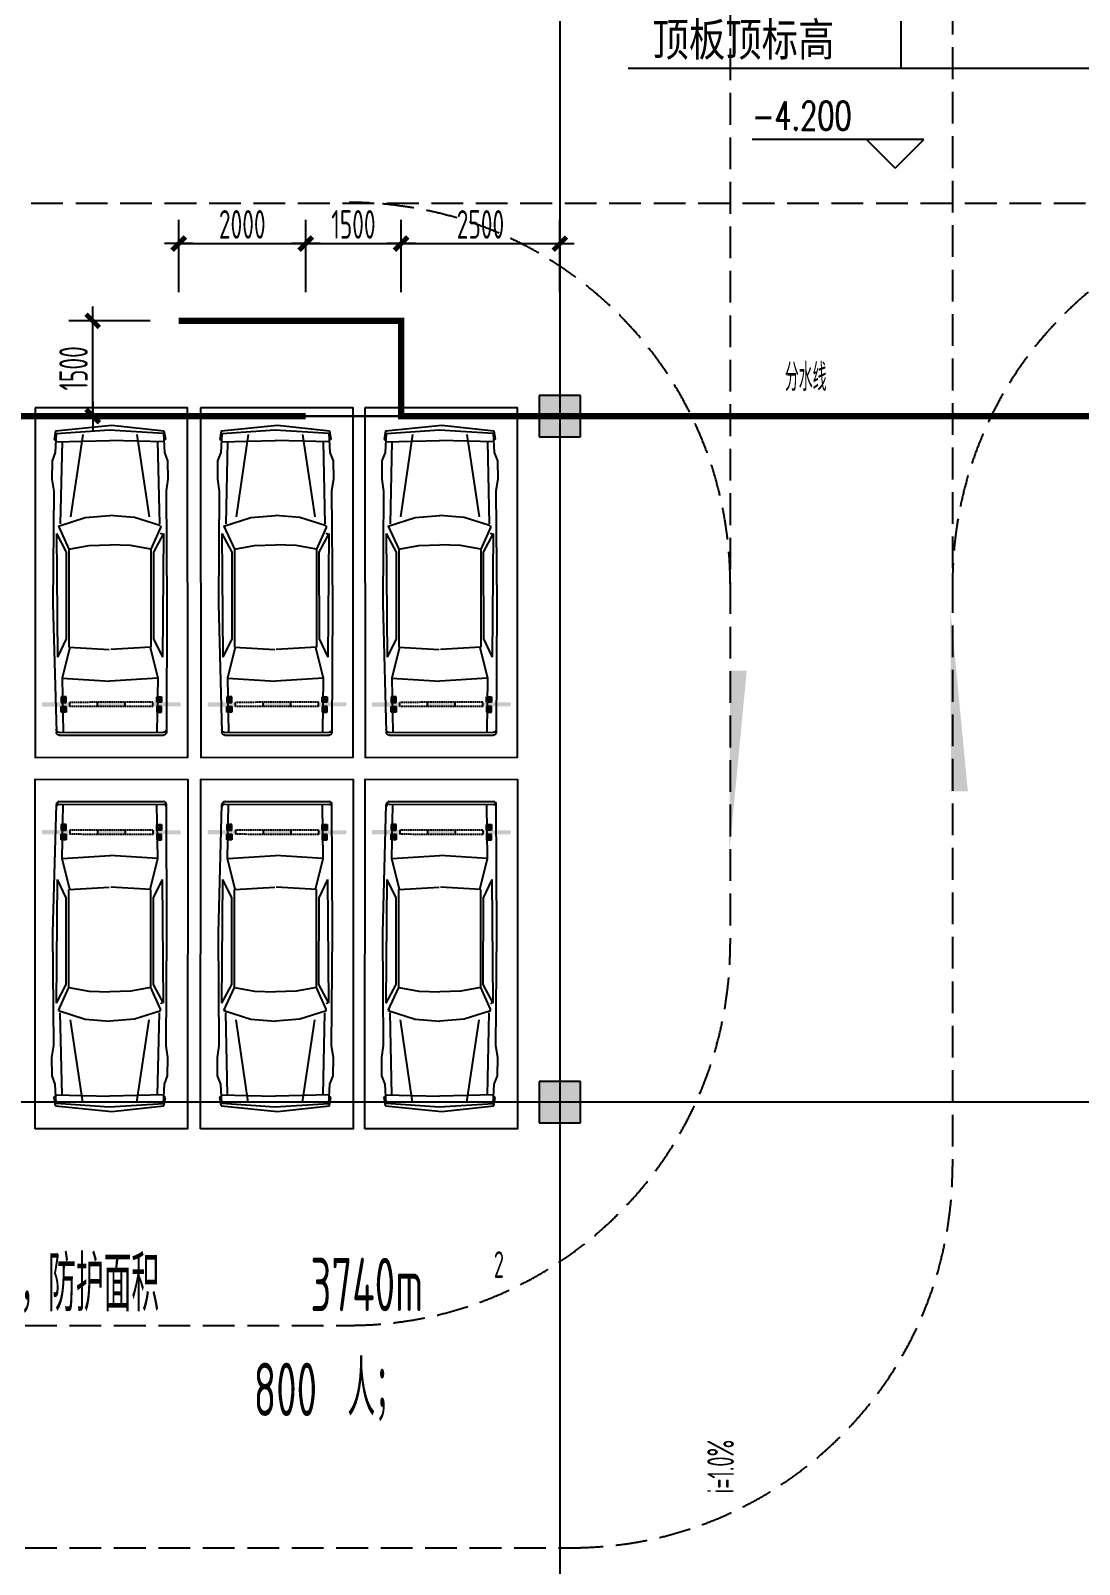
# Model space of a CAD drawing. Extents: x 1596194 to 1987057, y -212608 to 63160.
# Drawn here: x 1760699 to 1777208, y -22162 to 1975 of the extents above; entities that cross this region are included whole.
import ezdxf

# ---------------------------------------------------------------- set-up
doc = ezdxf.new("R2010")
doc.units = 0
doc.header["$LTSCALE"] = 100
doc.header["$MEASUREMENT"] = 0
doc.linetypes.add('DASH', pattern=[0.35, 0.25, -0.1])
doc.linetypes.add('DASH_200', pattern=[0.7, 0.5, -0.2])
doc.layers.get('0').update_dxf_attribs({"linetype": 'CONTINUOUS'})
doc.layers.get('DEFPOINTS').update_dxf_attribs({"linetype": 'CONTINUOUS'})
for name, color, linetype in [('_走道示意', 8, 'CONTINUOUS'), ('CAR', 8, 'CONTINUOUS'), ('COLUMN', 1, 'CONTINUOUS'), ('DCHJ', 1, 'CONTINUOUS'), ('DOTE', 251, 'CONTINUOUS'), ('PUB_DIM', 3, 'CONTINUOUS'), ('PUB_TEXT', 30, 'CONTINUOUS'), ('SOLID_HATCH', 40, 'CONTINUOUS'), ('WINDOW', 4, 'CONTINUOUS'), ('砖墙', 150, 'CONTINUOUS'), ('车位', 8, 'CONTINUOUS')]:
    doc.layers.add(name, color=color, linetype=linetype)
doc.styles.add('_TCH_DIM', font='SIMPLEX', dxfattribs={"bigfont": 'GBCBIG'})
doc.styles.add('DIM', font='', dxfattribs={"width": 0.75})
doc.styles.add('DIM_FONT', font='SYSZ.shx', dxfattribs={"width": 0.7, "bigfont": 'SYFS.shx'})
doc.styles.get("Standard").update_dxf_attribs({"font": 'SimSun.ttf', "width": 0.8})
doc.styles.get('DIM').set_extended_font_data('FangSong_GB2312')
doc.dimstyles.new('DIMN150', dxfattribs={"dimscale": 1.5, "dimtxt": 300, "dimasz": 1, "dimexe": 250, "dimexo": 300, "dimgap": 30, "dimtad": 1, "dimdec": 0, "dimzin": 0, "dimdsep": 46, "dimtxsty": 'DIM_FONT', "dimblk": 'ARCHTICK', "dimcen": 0.09, "dimclrt": 7, "dimazin": 2, "dimtfac": 1, "dimtdec": 0, "dimtix": 1, "dimtmove": 2, "dimatfit": 3, "dimldrblk": 'DOT', "dimfxl": 0, "dimtolj": 1, "dimtzin": 0, "dimarcsym": 0})

# ---------------------------------------------------------------- blocks, each defined once
blk = doc.blocks.new('_archtick')
blk.add_line((-150, 0), (150, 0))
at = {"const_width": 50}
blk.add_lwpolyline([(-70, -70), (70, 70)], dxfattribs=at)
blk = doc.blocks.new('*D282')
at = {"layer": 'DEFPOINTS', "color": 0}
for p in [(1761675, -2590), (1763030, -2590), (1763030, -4090)]:
    blk.add_point(p, dxfattribs=at)
at = {"layer": 'PUB_DIM', "color": 0, "lineweight": -2}
for p, q in [((1762580, -2590), (1761300, -2590)), ((1761675, -4090), (1761675, -2590)), ((1762580, -4090), (1761300, -4090))]:
    blk.add_line(p, q, dxfattribs=at)
at = {"layer": 'PUB_DIM', "color": 0, "lineweight": -2, "xscale": 1.5, "yscale": 1.5, "zscale": 1.5}
for p, rotation in [((1761675, -2590), 90), ((1761675, -4090), 270)]:
    blk.add_blockref('_archtick', p, dxfattribs=dict(at, rotation=rotation))
at = {"layer": 'PUB_DIM', "color": 7, "insert": (1761373, -3340), "char_height": 450, "attachment_point": 5, "rotation": 90, "style": 'DIM_FONT'}
blk.add_mtext('\\A1;1500', dxfattribs=at)
blk = doc.blocks.new('_Dot')
at = {"color": 0, "linetype": 'ByBlock', "lineweight": -2}
blk.add_line((-0.5, 0), (-1, 0), dxfattribs=at)
at = {"color": 0, "linetype": 'ByBlock', "const_width": 0.5}
blk.add_lwpolyline([(-0.25, 0, 1), (0.25, 0, 1)], format="xyb", close=True, dxfattribs=at)
blk = doc.blocks.new('*D283')
at = {"layer": 'DEFPOINTS', "color": 0}
for p in [(1765030, -1376), (1763030, -2590), (1765030, -2590)]:
    blk.add_point(p, dxfattribs=at)
at = {"layer": 'PUB_DIM', "color": 0, "lineweight": -2}
for p, q in [((1763030, -2140), (1763030, -1001)), ((1765030, -2140), (1765030, -1001)), ((1763030, -1376), (1765030, -1376))]:
    blk.add_line(p, q, dxfattribs=at)
at = {"layer": 'PUB_DIM', "color": 0, "lineweight": -2, "xscale": 1.5, "yscale": 1.5, "zscale": 1.5, "rotation": 180}
blk.add_blockref('_archtick', (1763030, -1376), dxfattribs=at)
at = {"layer": 'PUB_DIM', "color": 0, "lineweight": -2, "xscale": 1.5, "yscale": 1.5, "zscale": 1.5}
blk.add_blockref('_archtick', (1765030, -1376), dxfattribs=at)
at = {"layer": 'PUB_DIM', "color": 7, "insert": (1764030, -1074), "char_height": 450, "attachment_point": 5, "style": 'DIM_FONT'}
blk.add_mtext('\\A1;2000', dxfattribs=at)
blk = doc.blocks.new('*D284')
at = {"layer": 'DEFPOINTS', "color": 0}
for p in [(1766530, -1376), (1765030, -2590), (1766530, -2590)]:
    blk.add_point(p, dxfattribs=at)
at = {"layer": 'PUB_DIM', "color": 0, "lineweight": -2}
for p, q in [((1765030, -2140), (1765030, -1001)), ((1766530, -2140), (1766530, -1001)), ((1765030, -1376), (1766530, -1376))]:
    blk.add_line(p, q, dxfattribs=at)
at = {"layer": 'PUB_DIM', "color": 0, "lineweight": -2, "xscale": 1.5, "yscale": 1.5, "zscale": 1.5, "rotation": 180}
blk.add_blockref('_archtick', (1765030, -1376), dxfattribs=at)
at = {"layer": 'PUB_DIM', "color": 0, "lineweight": -2, "xscale": 1.5, "yscale": 1.5, "zscale": 1.5}
blk.add_blockref('_archtick', (1766530, -1376), dxfattribs=at)
at = {"layer": 'PUB_DIM', "color": 7, "insert": (1765780, -1074), "char_height": 450, "attachment_point": 5, "style": 'DIM_FONT'}
blk.add_mtext('\\A1;1500', dxfattribs=at)
blk = doc.blocks.new('*D285')
at = {"layer": 'DEFPOINTS', "color": 0}
for p in [(1769030, -1376), (1766530, -2590), (1769030, -2590)]:
    blk.add_point(p, dxfattribs=at)
at = {"layer": 'PUB_DIM', "color": 0, "lineweight": -2}
for p, q in [((1766530, -2140), (1766530, -1001)), ((1769030, -2140), (1769030, -1001)), ((1766530, -1376), (1769030, -1376))]:
    blk.add_line(p, q, dxfattribs=at)
at = {"layer": 'PUB_DIM', "color": 0, "lineweight": -2, "xscale": 1.5, "yscale": 1.5, "zscale": 1.5, "rotation": 180}
blk.add_blockref('_archtick', (1766530, -1376), dxfattribs=at)
at = {"layer": 'PUB_DIM', "color": 0, "lineweight": -2, "xscale": 1.5, "yscale": 1.5, "zscale": 1.5}
blk.add_blockref('_archtick', (1769030, -1376), dxfattribs=at)
at = {"layer": 'PUB_DIM', "color": 7, "insert": (1767780, -1074), "char_height": 450, "attachment_point": 5, "style": 'DIM_FONT'}
blk.add_mtext('\\A1;2500', dxfattribs=at)
blk = doc.blocks.new('车位')
at = {"layer": '车位'}
h = blk.add_hatch(color=256, dxfattribs=at)
h.paths.add_polyline_path([(411, -866), (487, -866), (487, -953), (411, -953)])
edge = h.paths.add_edge_path(flags=16)
edge.add_ellipse((449, -909), major_axis=(10.2, 10.2), ratio=1, start_angle=-45.0335, end_angle=314.9665, ccw=False)
edge = h.paths.add_edge_path(flags=16)
edge.add_ellipse((449, -757), major_axis=(10.2, 10.2), ratio=1, start_angle=-45.0335, end_angle=314.9665, ccw=False)
h.paths.add_polyline_path([(411, -800), (487, -800), (487, -713), (411, -713)])
h = blk.add_hatch(color=256, dxfattribs=at)
h.paths.add_polyline_path([(1988, -867), (1912, -867), (1912, -954), (1988, -954)])
h.paths.add_polyline_path([(1988, -801), (1912, -801), (1912, -714), (1988, -714)])
edge = h.paths.add_edge_path(flags=16)
edge.add_ellipse((1950, -757), major_axis=(10.2, 10.2), ratio=1, start_angle=-45.0335, end_angle=314.9665, ccw=False)
edge = h.paths.add_edge_path(flags=16)
edge.add_ellipse((1950, -910), major_axis=(10.2, 10.2), ratio=1, start_angle=-45.0335, end_angle=314.9665, ccw=False)
h = blk.add_hatch(color=256, dxfattribs=at)
h.paths.add_polyline_path([(1854, -801), (2291, -801), (2291, -867), (1854, -867)])
h.paths.add_polyline_path([(981, -801), (1418, -801), (1418, -866), (981, -866)])
h.paths.add_polyline_path([(108, -800), (545, -800), (545, -866), (108, -866)])
at = {"layer": 'DCHJ', "color": 251}
for p, q in [((487, -713), (411, -713)), ((411, -713), (411, -800)), ((487, -800), (487, -713)), ((1912, -801), (1912, -714)), ((1912, -714), (1988, -714)), ((1988, -714), (1988, -801)), ((411, -800), (487, -800)), ((411, -866), (487, -866)), ((411, -953), (411, -866)), ((981, -801), (981, -866)), ((1418, -801), (1418, -866)), ((1854, -801), (1854, -867)), ((1988, -801), (1912, -801)), ((1988, -867), (1912, -867)), ((1912, -867), (1912, -954))]:
    blk.add_line(p, q, dxfattribs=at)
for centre in [(449, -909), (449, -757), (1950, -757)]:
    blk.add_circle(centre, 14.4, dxfattribs=at)
at = {"layer": '车位'}
for p, q in [((487, -953), (411, -953)), ((487, -866), (487, -953)), ((545, -800), (545, -866)), ((1912, -954), (1988, -954)), ((1988, -954), (1988, -867))]:
    blk.add_line(p, q, dxfattribs=at)
at = {"layer": '车位', "linetype": 'DASH'}
for p, q in [((1854, -801), (545, -800)), ((1854, -867), (545, -866))]:
    blk.add_line(p, q, dxfattribs=at)
at = {"layer": '车位'}
blk.add_lwpolyline([(-3, -5500), (0, 0), (2400, -1), (2397, -5501)], close=True, dxfattribs=at)
blk.add_circle((1950, -910), 14.4, dxfattribs=at)
blk = doc.blocks.new('CAR8')
for p, q in [((-376, 1236), (-474, 253)), ((-331, 1226), (-393, 293)), ((-376, 1236), (-226, 1262)), ((-331, 1226), (4, 1244)), ((-226, 1262), (-206, 1237)), ((-184, 1235), (-206, 289)), ((-188, 1124), (1252, 1155)), ((4, 1244), (151, 1298)), ((151, 1298), (470, 1303)), ((470, 1303), (678, 1271)), ((678, 1271), (2652, 1285)), ((1292, 1188), (1141, 719)), ((1292, 1188), (1697, 1006)), ((1420, 1224), (3582, 1207)), ((1420, 1224), (1749, 1051)), ((2652, 1285), (4896, 1226)), ((3263, 1051), (3582, 1207)), ((3407, 991), (3951, 1125)), ((3951, 1125), (4003, 287)), ((3951, 1125), (4893, 1110)), ((4898, 1177), (4898, -649)), ((4945, 1176), (4945, -649)), ((-313, 762), (1127, 977)), ((1697, 1006), (1630, 652)), ((1697, 1006), (3406, 1006)), ((1749, 1051), (3263, 1051)), ((3406, 1006), (3449, 302)), ((1141, 719), (1108, 289)), ((1630, 652), (1617, 289)), ((-393, 293), (-331, -649)), ((-184, -658), (-206, 288)), ((1141, -141), (1108, 288)), ((1630, -75), (1617, 288)), ((3406, -429), (3449, 275)), ((3951, -548), (4003, 290)), ((-474, 253), (-376, -659)), ((-313, -185), (1127, -400)), ((1283, -584), (1141, -141)), ((1697, -429), (1630, -75)), ((1317, -599), (1697, -429)), ((1420, -647), (1749, -474)), ((1697, -429), (3406, -429)), ((1749, -474), (3263, -474)), ((3263, -474), (3582, -630)), ((3407, -414), (3951, -548)), ((3951, -548), (4893, -533)), ((-376, -659), (-226, -685)), ((-331, -649), (4, -667)), ((-226, -685), (-206, -660)), ((-188, -547), (1252, -578)), ((4, -667), (151, -721)), ((151, -721), (470, -726)), ((470, -726), (678, -694)), ((678, -694), (2652, -708)), ((1420, -647), (3582, -630)), ((2652, -708), (4895, -699))]:
    blk.add_line(p, q)
for centre, radius, start, end in [((1307, 1154), 25, 65.7961, 162.2571), ((4848, 1177), 50, 0, 88.5082), ((4895, 1176), 50, 0, 88.5082), ((-193, 289), 12.5, 178.7004, 181.2996), ((1121, 289), 12.5, 175.5855, 184.4145), ((1629, 289), 12.5, 177.991, 182.009), ((1307, -577), 25, 197.7429, 294.2039), ((1435, -611), 12.5, 116.9382, 269.53), ((4848, -649), 50, 270.2142, 0), ((4895, -649), 50, 270.2142, 0)]:
    blk.add_arc(centre, radius, start, end)
at = {"linetype": 'Continuous', "style": 'DIM', "flags": 9}
for tag in ['XSIZE', 'YSIZE']:
    blk.add_attdef(tag, (-393, 293), '', height=0.5, dxfattribs=at)
blk = doc.blocks.new('车位-car')
at = {"layer": 'CAR', "xscale": 0.9000000003718892, "yscale": 0.9000000000232831, "zscale": 0.9, "rotation": 89.96654327695857}
blk.add_blockref('CAR8', (1434, -4802), dxfattribs=at)
at = {"layer": '车位'}
blk.add_blockref('车位', (0, 0), dxfattribs=at)
blk = doc.blocks.new('_fzh')
for p, q in [((-0.5, 0.5), (-0.5, -0.5)), ((0.5, 0.5), (-0.5, 0.5)), ((0.5, -0.5), (0.5, 0.5)), ((-0.5, -0.5), (0.5, -0.5))]:
    blk.add_line(p, q)
at = {"layer": 'SOLID_HATCH'}
blk.add_solid([(0.5, 0.5), (0.5, -0.5), (-0.5, 0.5), (-0.5, -0.5)], dxfattribs=at)
blk = doc.blocks.new('A$C2D8B7957')
at = {"linetype": 'Continuous'}
h = blk.add_hatch(color=256, dxfattribs=at)
h.paths.add_polyline_path([(2869, 0), (1150, 165), (1412, 269), (2870, 263)])
h.paths.add_polyline_path([(1412, 269), (1150, 165), (0, 275)])

msp = doc.modelspace()

# ---------------------------------------------------------------- linework, layer by layer
at = {"layer": '_走道示意', "linetype": 'DASH_200', "ltscale": 10}
for p, q in [((1775211.561, 17113.134), (1775211.561, -15900.933)), ((1771711.561, 14994.512), (1771711.561, -12400.933)), ((1667607.308, -729.574), (1792505.134, -741.238)), ((1746609.836, -18400.933), (1765711.561, -18400.933)), ((1746609.836, -21900.933), (1769211.561, -21900.933))]:
    msp.add_line(p, q, dxfattribs=at)
for centre, start, end in [((1765711.561, -6729.096), 0, 90), ((1781211.561, -6729.096), 90, 180), ((1765711.561, -12400.933), 270, 0), ((1769211.561, -15900.933), 270, 360)]:
    msp.add_arc(centre, 6000, start, end, dxfattribs=at)
at = {"layer": 'DOTE'}
for p, q in [((1769030.206, 50334.236), (1769030.206, -36126.938)), ((1799629.617, -4089.869), (1638383.856, -4089.869)), ((1799629.617, -14889.869), (1638383.856, -14889.869))]:
    msp.add_line(p, q, dxfattribs=at)
at = {"layer": 'PUB_DIM'}
for p, q in [((1774757.748, 262.362), (1772057.748, 262.362)), ((1774307.748, -187.638), (1773857.748, 262.362)), ((1774307.748, -187.638), (1774757.748, 262.362))]:
    msp.add_line(p, q, dxfattribs=at)
msp.add_lwpolyline([(1771980.292, -16714.696, 0, 0, 0), (1771980.292, -23588.696, 120, 0, 0), (1771980.292, -24038.696, 0, 0, 0)], format="xyseb", dxfattribs=at)
at = {"layer": 'PUB_TEXT', "color": 6}
for p, q in [((1774395.375, 12944.984), (1774395.375, 1376.883)), ((1779177.053, 1376.883), (1770103.157, 1376.883))]:
    msp.add_line(p, q, dxfattribs=at)
at = {"layer": 'WINDOW'}
msp.add_line((1737180.121, -4089.869), (1788130.206, -4089.869), dxfattribs=at)
at = {"layer": '砖墙', "ltscale": 5, "const_width": 100}
for points in [[(1788130.206, -4089.869), (1766530.206, -4089.869), (1766530.206, -2589.869), (1763030.206, -2589.869)], [(1734680.206, -4089.869), (1765030.206, -4089.869), (1765030.206, -4089.869)]]:
    msp.add_lwpolyline(points, dxfattribs=at)

# ---------------------------------------------------------------- block references
at = {"layer": '_走道示意', "linetype": 'DASH_200', "ltscale": 10, "xscale": -1, "rotation": 90}
msp.add_blockref('A$C2D8B7957', (1775453.015, -7127.055), dxfattribs=at)
at = {"layer": '_走道示意', "linetype": 'DASH_200', "ltscale": 10, "rotation": 90}
msp.add_blockref('A$C2D8B7957', (1771972.322, -10965.442), dxfattribs=at)
at = {"layer": 'COLUMN', "xscale": 650, "yscale": 650, "zscale": 650}
for p in [(1769030.206, -4089.869), (1769030.206, -14889.869)]:
    msp.add_blockref('_fzh', p, dxfattribs=at)
at = {"layer": '车位', "xscale": -1, "rotation": 180}
for p in [(1760770.493, -9462), (1763376.408, -9462), (1765963.648, -9462)]:
    msp.add_blockref('车位-car', p, dxfattribs=at)
at = {"layer": '车位'}
for p in [(1760770.493, -9806.995), (1763376.408, -9806.995), (1765963.648, -9806.995)]:
    msp.add_blockref('车位-car', p, dxfattribs=at)

# ---------------------------------------------------------------- texts
at = {"layer": 'PUB_TEXT', "width": 0.8}
msp.add_text('顶板顶标高', height=525, dxfattribs=at).set_placement((1770487.901, 1574.254))
at = {"layer": 'PUB_TEXT'}
for s, height, style, width, p in [('-4.200', 446.25, '_TCH_DIM', 0.705882, (1772057.748, 412.362)), ('分水线', 434.0551, 'DIM_FONT', 0.7, (1772572.376, -3697.457)), ('级人防，防护面积', 868.1102, 'DIM_FONT', 0.7, (1759222.268, -18178.258)), ('3740m', 840, 'DIM_FONT', 0.65625, (1765102.268, -18178.258)), ('2', 420, 'DIM_FONT', 0.65625, (1767989.768, -17653.258)), ('800', 840, 'DIM_FONT', 0.65625, (1764209.768, -19828.258)), ('人；', 868.1102, 'DIM_FONT', 0.7, (1765685.159, -19828.258))]:
    msp.add_text(s, height=height, dxfattribs=dict(at, style=style, width=width)).set_placement(p)
at = {"layer": 'PUB_TEXT', "style": 'DIM_FONT', "width": 0.65625}
msp.add_text('i=1.0%', height=420, rotation=90, dxfattribs=at).set_placement((1771770.292, -21046.071))

# ---------------------------------------------------------------- dimensions: what is measured, and where the dimension line sits
at = {"layer": 'PUB_DIM'}
for p1, p2, distance, picture, middle in [((1763030.206, -2589.869), (1765030.206, -2589.869), 1213.436, '*D283', (1764030.206, -1074.29)), ((1765030.206, -2589.869), (1766530.206, -2589.869), 1213.436, '*D284', (1765780.206, -1074.29)), ((1766530.206, -2589.869), (1769030.206, -2589.869), 1213.436, '*D285', (1767780.206, -1074.29)), ((1763030.206, -4089.869), (1763030.206, -2589.869), 1354.947, '*D282', (1761373.116, -3339.869))]:
    dim = msp.add_aligned_dim(p1=p1, p2=p2, distance=distance, dimstyle='DIMN150', dxfattribs=at)
    dim.commit()
    dim.dimension.update_dxf_attribs({"geometry": picture, "text_midpoint": middle})

doc.saveas('drawing.dxf')
